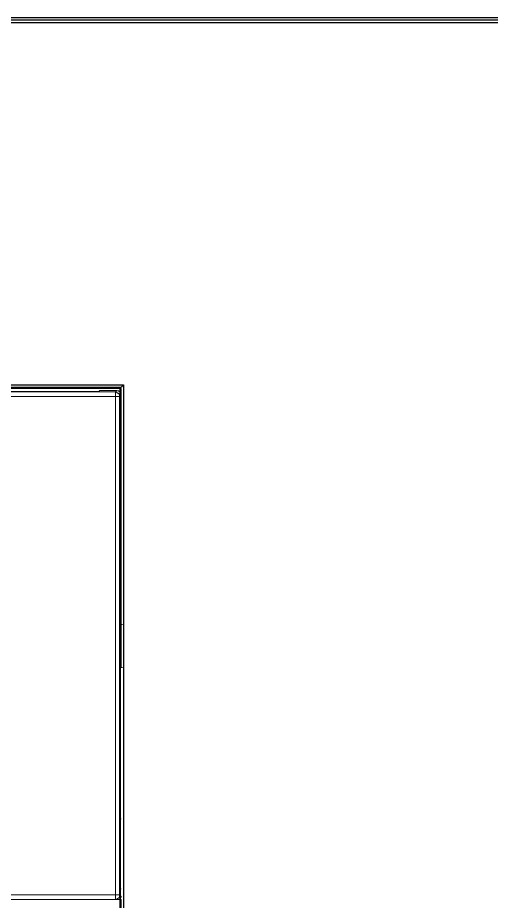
# Model space of a CAD drawing. Header units: centimetres. Extents: x -8.4 to 9.1, y -8.6 to 8.
# Drawn here: x -2.9 to 0.39, y 1.87 to 8 of the extents above; entities that cross this region are included whole.
import ezdxf

# ---------------------------------------------------------------- set-up
doc = ezdxf.new("R2010")
doc.units = ezdxf.units.CM
doc.header["$MEASUREMENT"] = 0
doc.layers.add('Layer 1', color=7, linetype='Continuous')

msp = doc.modelspace()

# ---------------------------------------------------------------- linework, layer by layer
at = {"layer": 'Layer 1', "lineweight": 25}
for points in [[(4.33917, 8.001), (4.33917, 8.001), (-8.05745, 8.001), (-8.05745, 8.001)], [(-8.05745, 7.98688), (-8.05745, 7.98688), (4.33917, 7.98688), (4.33917, 7.98688)], [(4.33917, 7.96572), (4.33917, 7.96572), (-8.05745, 7.96572), (-8.05745, 7.96572)], [(-6.02898, 5.45394), (-6.02898, 5.45394), (-2.16253, 5.45394), (-2.16253, 5.45394)], [(-2.1837, 5.4363), (-2.1837, 5.4363), (-6.01134, 5.4363), (-6.01134, 5.4363)], [(-2.18723, 5.43277), (-2.18723, 5.43277), (-6.00781, 5.43277), (-6.00781, 5.43277)], [(-2.18723, 5.43277), (-2.18723, 5.43277), (-2.1837, 5.4363), (-2.1837, 5.4363)], [(-2.18723, -1.66864), (-2.18723, -1.66864), (-2.18723, 5.43277), (-2.18723, 5.43277)], [(-2.1837, -1.67217), (-2.1837, -1.67217), (-2.1837, 5.4363), (-2.1837, 5.4363)], [(-2.16253, 5.45394), (-2.16253, 5.45394), (-2.16253, -1.68981), (-2.16253, -1.68981)]]:
    msp.add_open_spline(points, degree=3, dxfattribs=at)
at = {"layer": 'Layer 1', "color": 250, "lineweight": 20}
for points in [[(-5.95841, 5.40455), (-5.95841, 5.40455), (-2.21896, 5.40455), (-2.21896, 5.40455)], [(-5.84552, 5.40808), (-5.84552, 5.40808), (-2.33538, 5.40808), (-2.33538, 5.40808)], [(-2.18016, 5.42924), (-2.18016, 5.42924), (-3.94052, 5.42924), (-3.94052, 5.42924)], [(-2.32832, 5.41513), (-2.32832, 5.41513), (-2.33538, 5.40808), (-2.33538, 5.40808)], [(-2.20838, 5.41513), (-2.20838, 5.41513), (-2.32832, 5.41513), (-2.32832, 5.41513)], [(-2.21896, 5.40455), (-2.21896, 5.40455), (-2.20838, 5.41513), (-2.20838, 5.41513)], [(-2.18016, 3.79235), (-2.18016, 3.79235), (-2.18016, 5.42924), (-2.18016, 5.42924)], [(-2.21896, 5.3728), (-2.21896, 5.3728), (-5.95841, 5.3728), (-5.95841, 5.3728)], [(-2.21896, 1.91558), (-2.21896, 1.91558), (-2.21896, 5.3728), (-2.21896, 5.3728)], [(-2.18016, 5.38338), (-2.18016, 5.38338), (-2.19074, 5.3728), (-2.19074, 5.3728)], [(-2.19074, 5.3728), (-2.19074, 5.3728), (-2.19074, 1.91558), (-2.19074, 1.91558)], [(-2.18368, 4.84363), (-2.18368, 4.84363), (-2.18368, 5.33047), (-2.18368, 5.33047)], [(-2.18368, 5.33047), (-2.18368, 5.33047), (-2.18016, 5.33047), (-2.18016, 5.33047)], [(-2.18016, 4.84363), (-2.18016, 4.84363), (-2.18368, 4.84363), (-2.18368, 4.84363)], [(-2.18016, 3.49249), (-2.18016, 3.49249), (-2.18016, 3.79235), (-2.18016, 3.79235)], [(-2.16958, 3.79235), (-2.16958, 3.79235), (-2.18016, 3.79235), (-2.18016, 3.79235)], [(-2.16958, 3.49249), (-2.16958, 3.49249), (-2.18016, 3.49249), (-2.18016, 3.49249)], [(-2.18368, 1.95791), (-2.18368, 1.95791), (-2.18368, 2.44474), (-2.18368, 2.44474)], [(-2.18368, 2.44474), (-2.18368, 2.44474), (-2.18016, 2.44474), (-2.18016, 2.44474)], [(-5.95841, 1.91558), (-5.95841, 1.91558), (-2.21896, 1.91558), (-2.21896, 1.91558)], [(-2.19074, 1.91558), (-2.19074, 1.91558), (-2.18016, 1.90499), (-2.18016, 1.90499)], [(-2.18016, 1.95791), (-2.18016, 1.95791), (-2.18368, 1.95791), (-2.18368, 1.95791)], [(-2.18016, 1.90499), (-2.18016, 1.90499), (-2.18016, 1.89794), (-2.18016, 1.89794)], [(-2.18016, 1.88383), (-2.18016, 1.88383), (-3.94052, 1.88383), (-3.94052, 1.88383)], [(-2.18016, 0.24694), (-2.18016, 0.24694), (-2.18016, 1.88383), (-2.18016, 1.88383)]]:
    msp.add_open_spline(points, degree=3, dxfattribs=at)
for points, knots in [([(-2.21896, 5.3728), (-2.21896, 5.3728), (-2.21896, 5.37985), (-2.21896, 5.37985), (-2.21896, 5.37985), (-2.21896, 5.37985), (-2.21896, 5.38338), (-2.21896, 5.38338), (-2.21896, 5.38338), (-2.21896, 5.38338), (-2.21896, 5.39044), (-2.21896, 5.39044), (-2.21896, 5.39044), (-2.21896, 5.39044), (-2.21896, 5.39397), (-2.21896, 5.39397), (-2.21896, 5.39397), (-2.21896, 5.39397), (-2.21896, 5.39749), (-2.21896, 5.39749), (-2.21896, 5.39749), (-2.21896, 5.39749), (-2.21896, 5.40102), (-2.21896, 5.40102), (-2.21896, 5.40102), (-2.21896, 5.40102), (-2.21896, 5.40455), (-2.21896, 5.40455)], [0, 0, 0, 0, 0.125, 0.125, 0.125, 0.125, 0.25, 0.25, 0.25, 0.25, 0.375, 0.375, 0.375, 0.375, 0.5, 0.5, 0.5, 0.5, 0.625, 0.625, 0.625, 0.625, 0.75, 0.75, 0.75, 0.75, 1, 1, 1, 1]), ([(-2.19074, 5.3728), (-2.19074, 5.3728), (-2.19074, 5.37985), (-2.19074, 5.37985), (-2.19074, 5.37985), (-2.19074, 5.37985), (-2.19074, 5.38338), (-2.19074, 5.38338), (-2.19074, 5.38338), (-2.19074, 5.38338), (-2.19427, 5.39044), (-2.19427, 5.39044), (-2.19427, 5.39044), (-2.19427, 5.39044), (-2.1978, 5.39397), (-2.1978, 5.39397), (-2.1978, 5.39397), (-2.1978, 5.39397), (-2.20485, 5.39749), (-2.20485, 5.39749), (-2.20485, 5.39749), (-2.20485, 5.39749), (-2.20838, 5.40102), (-2.20838, 5.40102), (-2.20838, 5.40102), (-2.20838, 5.40102), (-2.21543, 5.40455), (-2.21543, 5.40455), (-2.21543, 5.40455), (-2.21543, 5.40455), (-2.21896, 5.40455), (-2.21896, 5.40455)], [0, 0, 0, 0, 0.1111111, 0.1111111, 0.1111111, 0.1111111, 0.2222222, 0.2222222, 0.2222222, 0.2222222, 0.3333333, 0.3333333, 0.3333333, 0.3333333, 0.4444444, 0.4444444, 0.4444444, 0.4444445, 0.5555556, 0.5555556, 0.5555556, 0.5555556, 0.6666667, 0.6666667, 0.6666667, 0.6666667, 0.7777778, 0.7777778, 0.7777778, 0.7777778, 1, 1, 1, 1]), ([(-2.20838, 5.41513), (-2.20838, 5.41513), (-2.20485, 5.4116), (-2.20485, 5.4116), (-2.20485, 5.4116), (-2.20485, 5.4116), (-2.1978, 5.4116), (-2.1978, 5.4116), (-2.1978, 5.4116), (-2.1978, 5.4116), (-2.19427, 5.40808), (-2.19427, 5.40808), (-2.19427, 5.40808), (-2.19427, 5.40808), (-2.18721, 5.40455), (-2.18721, 5.40455), (-2.18721, 5.40455), (-2.18721, 5.40455), (-2.18368, 5.40102), (-2.18368, 5.40102), (-2.18368, 5.40102), (-2.18368, 5.40102), (-2.18016, 5.39397), (-2.18016, 5.39397), (-2.18016, 5.39397), (-2.18016, 5.39397), (-2.18016, 5.39044), (-2.18016, 5.39044), (-2.18016, 5.39044), (-2.18016, 5.39044), (-2.18016, 5.38338), (-2.18016, 5.38338)], [0, 0, 0, 0, 0.1111111, 0.1111111, 0.1111111, 0.1111111, 0.2222222, 0.2222222, 0.2222222, 0.2222222, 0.3333333, 0.3333333, 0.3333333, 0.3333333, 0.4444444, 0.4444444, 0.4444444, 0.4444445, 0.5555556, 0.5555556, 0.5555556, 0.5555556, 0.6666667, 0.6666667, 0.6666667, 0.6666667, 0.7777778, 0.7777778, 0.7777778, 0.7777778, 1, 1, 1, 1]), ([(-2.21896, 5.3728), (-2.21896, 5.3728), (-2.21543, 5.3728), (-2.21543, 5.3728), (-2.21543, 5.3728), (-2.21543, 5.3728), (-2.20838, 5.3728), (-2.20838, 5.3728), (-2.20838, 5.3728), (-2.20838, 5.3728), (-2.20485, 5.3728), (-2.20485, 5.3728), (-2.20485, 5.3728), (-2.20485, 5.3728), (-2.1978, 5.3728), (-2.1978, 5.3728), (-2.1978, 5.3728), (-2.1978, 5.3728), (-2.19427, 5.3728), (-2.19427, 5.3728), (-2.19427, 5.3728), (-2.19427, 5.3728), (-2.19074, 5.3728), (-2.19074, 5.3728)], [0, 0, 0, 0, 0.1428571, 0.1428571, 0.1428571, 0.1428572, 0.2857143, 0.2857143, 0.2857143, 0.2857143, 0.4285714, 0.4285714, 0.4285714, 0.4285714, 0.5714286, 0.5714286, 0.5714286, 0.5714286, 0.7142857, 0.7142857, 0.7142857, 0.7142857, 1, 1, 1, 1]), ([(-2.21896, 1.91558), (-2.21896, 1.91558), (-2.21896, 1.90852), (-2.21896, 1.90852), (-2.21896, 1.90852), (-2.21896, 1.90852), (-2.21896, 1.90147), (-2.21896, 1.90147), (-2.21896, 1.90147), (-2.21896, 1.90147), (-2.21896, 1.89794), (-2.21896, 1.89794), (-2.21896, 1.89794), (-2.21896, 1.89794), (-2.21896, 1.89441), (-2.21896, 1.89441), (-2.21896, 1.89441), (-2.21896, 1.89441), (-2.21896, 1.89088), (-2.21896, 1.89088), (-2.21896, 1.89088), (-2.21896, 1.89088), (-2.21896, 1.88735), (-2.21896, 1.88735), (-2.21896, 1.88735), (-2.21896, 1.88735), (-2.21896, 1.88383), (-2.21896, 1.88383), (-2.21896, 1.88383), (-2.21896, 1.88383), (-5.95841, 1.88383), (-5.95841, 1.88383)], [0, 0, 0, 0, 0.1111111, 0.1111111, 0.1111111, 0.1111111, 0.2222222, 0.2222222, 0.2222222, 0.2222222, 0.3333333, 0.3333333, 0.3333333, 0.3333333, 0.4444444, 0.4444444, 0.4444444, 0.4444445, 0.5555556, 0.5555556, 0.5555556, 0.5555556, 0.6666667, 0.6666667, 0.6666667, 0.6666667, 0.7777778, 0.7777778, 0.7777778, 0.7777778, 1, 1, 1, 1]), ([(-2.21896, 1.91558), (-2.21896, 1.91558), (-2.21543, 1.91558), (-2.21543, 1.91558), (-2.21543, 1.91558), (-2.21543, 1.91558), (-2.20838, 1.91558), (-2.20838, 1.91558), (-2.20838, 1.91558), (-2.20838, 1.91558), (-2.20485, 1.91558), (-2.20485, 1.91558), (-2.20485, 1.91558), (-2.20485, 1.91558), (-2.1978, 1.91558), (-2.1978, 1.91558), (-2.1978, 1.91558), (-2.1978, 1.91558), (-2.19427, 1.91558), (-2.19427, 1.91558), (-2.19427, 1.91558), (-2.19427, 1.91558), (-2.19074, 1.91558), (-2.19074, 1.91558)], [0, 0, 0, 0, 0.1428571, 0.1428571, 0.1428571, 0.1428572, 0.2857143, 0.2857143, 0.2857143, 0.2857143, 0.4285714, 0.4285714, 0.4285714, 0.4285714, 0.5714286, 0.5714286, 0.5714286, 0.5714286, 0.7142857, 0.7142857, 0.7142857, 0.7142857, 1, 1, 1, 1]), ([(-2.21896, 1.88383), (-2.21896, 1.88383), (-2.21543, 1.88383), (-2.21543, 1.88383), (-2.21543, 1.88383), (-2.21543, 1.88383), (-2.20838, 1.88735), (-2.20838, 1.88735), (-2.20838, 1.88735), (-2.20838, 1.88735), (-2.20485, 1.89088), (-2.20485, 1.89088), (-2.20485, 1.89088), (-2.20485, 1.89088), (-2.1978, 1.89441), (-2.1978, 1.89441), (-2.1978, 1.89441), (-2.1978, 1.89441), (-2.19427, 1.89794), (-2.19427, 1.89794), (-2.19427, 1.89794), (-2.19427, 1.89794), (-2.19074, 1.90147), (-2.19074, 1.90147), (-2.19074, 1.90147), (-2.19074, 1.90147), (-2.19074, 1.90852), (-2.19074, 1.90852), (-2.19074, 1.90852), (-2.19074, 1.90852), (-2.19074, 1.91558), (-2.19074, 1.91558)], [0, 0, 0, 0, 0.1111111, 0.1111111, 0.1111111, 0.1111111, 0.2222222, 0.2222222, 0.2222222, 0.2222222, 0.3333333, 0.3333333, 0.3333333, 0.3333333, 0.4444444, 0.4444444, 0.4444444, 0.4444445, 0.5555556, 0.5555556, 0.5555556, 0.5555556, 0.6666667, 0.6666667, 0.6666667, 0.6666667, 0.7777778, 0.7777778, 0.7777778, 0.7777778, 1, 1, 1, 1])]:
    msp.add_open_spline(points, degree=3, knots=knots, dxfattribs=at)
at = {"layer": 'Layer 1', "lineweight": 25}
msp.add_open_spline([(-2.1837, 5.4363), (-2.1837, 5.4363), (-2.1837, 5.4363), (-2.1837, 5.4363), (-2.1837, 5.4363), (-2.1837, 5.4363), (-2.18017, 5.4363), (-2.18017, 5.4363), (-2.18017, 5.4363), (-2.18017, 5.4363), (-2.18017, 5.43983), (-2.18017, 5.43983), (-2.18017, 5.43983), (-2.18017, 5.43983), (-2.17664, 5.43983), (-2.17664, 5.43983), (-2.17664, 5.43983), (-2.17664, 5.43983), (-2.17311, 5.44336), (-2.17311, 5.44336), (-2.17311, 5.44336), (-2.17311, 5.44336), (-2.16959, 5.44688), (-2.16959, 5.44688), (-2.16959, 5.44688), (-2.16959, 5.44688), (-2.16606, 5.45041), (-2.16606, 5.45041), (-2.16606, 5.45041), (-2.16606, 5.45041), (-2.16253, 5.45394), (-2.16253, 5.45394)], degree=3, knots=[0, 0, 0, 0, 0.1111111, 0.1111111, 0.1111111, 0.1111111, 0.2222222, 0.2222222, 0.2222222, 0.2222222, 0.3333333, 0.3333333, 0.3333333, 0.3333333, 0.4444444, 0.4444444, 0.4444444, 0.4444445, 0.5555556, 0.5555556, 0.5555556, 0.5555556, 0.6666667, 0.6666667, 0.6666667, 0.6666667, 0.7777778, 0.7777778, 0.7777778, 0.7777778, 1, 1, 1, 1], dxfattribs=at)

doc.saveas('drawing.dxf')
